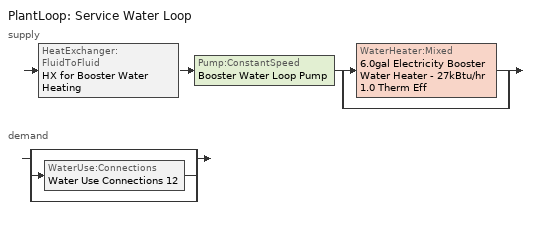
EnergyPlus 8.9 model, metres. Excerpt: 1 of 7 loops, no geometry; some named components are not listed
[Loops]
PlantLoop 'Service Water Loop'
 supply: HeatExchanger:FluidToFluid 'HX for Booster Water Heating' > Pump:ConstantSpeed 'Booster Water Loop Pump' > split
  | WaterHeater:Mixed '6.0gal Electricity Booster Water Heater - 27kBtu/hr 1.0 Therm Eff'
  | bypass
 demand: split
  | bypass
  | WaterUse:Connections 'Water Use Connections 12'
  | bypass
[Sizing:Plant]
Service Water Loop: Loop Type=Heating; Design Loop Exit Temperature {C}=82.2222; Loop Design Temperature Difference {deltaC}=5; Sizing Option=NonCoincident; Zone Timesteps in Averaging Window=1; Coincident Sizing Factor Mode=None
[Pump:ConstantSpeed]
Booster Water Loop Pump: Design Flow Rate {m3/s}=Autosize; Design Pump Head {Pa}=0; Design Power Consumption {W}=Autosize; Motor Efficiency=1; Fraction of Motor Inefficiencies to Fluid Stream=0; Pump Control Type=Intermittent; Design Power Sizing Method=PowerPerFlowPerPressure; Design Electric Power per Unit Flow Rate {W/(m3/s)}=348701.1; Design Shaft Power per Unit Flow Rate per Unit Head {W/((m3/s)-Pa)}=1.28205
[WaterHeater:Mixed]
6.0gal Electricity Booster Water Heater - 27kBtu/hr 1.0 Therm Eff: Tank Volume {m3}=0.0227125; Setpoint Temperature Schedule=Service Water Booster Temp - 180.00000000000006F; Deadband Temperature Difference {deltaC}=2; Maximum Temperature Limit {C}=82.2222; Heater Control Type=Cycle; Heater Maximum Capacity {W}=7999.96; Heater Ignition Minimum Flow Rate {m3/s}=0; Heater Ignition Delay {s}=0; Heater Fuel Type=Electricity; Heater Thermal Efficiency=1; Off Cycle Parasitic Fuel Consumption Rate {W}=0; Off Cycle Parasitic Fuel Type=Electricity; Off Cycle Parasitic Heat Fraction to Tank=0.8; On Cycle Parasitic Fuel Consumption Rate {W}=0; On Cycle Parasitic Fuel Type=Electricity; On Cycle Parasitic Heat Fraction to Tank=0; Ambient Temperature Indicator=Schedule; Ambient Temperature Schedule=Water Heater Ambient Temp Schedule - 70F 1; Off Cycle Loss Coefficient to Ambient Temperature {W/K}=0.527431; Off Cycle Loss Fraction to Zone=1; On Cycle Loss Coefficient to Ambient Temperature {W/K}=0.527431; On Cycle Loss Fraction to Zone=1; Use Side Effectiveness=1; Source Side Effectiveness=1; Use Side Design Flow Rate {m3/s}=Autosize; Source Side Design Flow Rate {m3/s}=Autosize; Indirect Water Heating Recovery Time {hr}=1.5; Source Side Flow Control Mode=IndirectHeatPrimarySetpoint
[PlantLoop]
Service Water Loop: Fluid Type=Water; Plant Equipment Operation Scheme=Service Water Loop Operation Schemes; Maximum Loop Temperature {C}=100; Minimum Loop Temperature {C}=0; Maximum Loop Flow Rate {m3/s}=Autosize; Minimum Loop Flow Rate {m3/s}=0; Plant Loop Volume {m3}=Autocalculate; Load Distribution Scheme=Optimal; Plant Loop Demand Calculation Scheme=SingleSetpoint
[PlantEquipmentOperationSchemes]
Service Water Loop Operation Schemes: Control Scheme 1=Service Water Loop Heating Operation Scheme; Control Scheme 1 Schedule=Always On Discrete
[WaterUse:Equipment]
Booster Water Fixture - 1.3300000000000003 gal/min at 27.901234567901326F: Peak Flow Rate {m3/s}=8.391e-05; Flow Rate Fraction Schedule=HotelLarge BLDG_SWH_SCH; Target Temperature Schedule=Schedule Ruleset 38
[WaterUse:Connections]
Water Use Connections 12: Water Use Equipment 1=Booster Water Fixture - 1.3300000000000003 gal/min at 27.901234567901326F
[Schedule:Day:Interval]
HotelLarge BLDG_SWH_SCH Default: No, 01:00, 0.25, 05:00, 0.2, 06:00, 0.3, 09:00, 0.5, 10:00, 0.55, 12:00, 0.5, 14:00, 0.4, 17:00, 0.3, 18:00, 0.4, 20:00, 0.5, 21:00, 0.4, 22:00, 0.5, 23:00, 0.4, 24:00, 0.2
HotelLarge BLDG_SWH_SCH SmrDsn|Wkdy Day; HotelLarge BLDG_SWH_SCH Summer Design Day: No, 01:00, 0.2, 04:00, 0.15, 05:00, 0.2, 06:00, 0.25, 07:00, 0.5, 08:00, 0.6, 09:00, 0.55, 10:00, 0.45, 11:00, 0.4, 12:00, 0.45, 13:00, 0.4, 14:00, 0.35, 17:00, 0.3, 18:00, 0.4, 19:00, 0.55, 20:00, 0.6, 21:00, 0.5, 22:00, 0.55, 23:00, 0.45, 24:00, 0.25
HotelLarge BLDG_SWH_SCH Winter Design Day; HotelLarge BLDG_SWH_SCH WntrDsn|Sat Day: No, 01:00, 0.2, 04:00, 0.15, 05:00, 0.2, 06:00, 0.25, 07:00, 0.4, 10:00, 0.5, 11:00, 0.45, 13:00, 0.5, 14:00, 0.45, 16:00, 0.4, 17:00, 0.35, 18:00, 0.4, 20:00, 0.55, 21:00, 0.5, 22:00, 0.55, 23:00, 0.4, 24:00, 0.3
Schedule Day 100: No, 24:00, -2.27709
Service Water Booster Temp - 180.00000000000006F Default: No, 24:00, 82.2222
Water Heater Ambient Temp Schedule - 70F Default 1: No, 24:00, 21.1111
[Schedule:Week:Daily]
Schedule:Week:Daily {0f8549b2-e5d5-4ee6-88a5-c48c651e08bf}: HotelLarge BLDG_SWH_SCH Default, HotelLarge BLDG_SWH_SCH SmrDsn|Wkdy Day, HotelLarge BLDG_SWH_SCH SmrDsn|Wkdy Day, HotelLarge BLDG_SWH_SCH SmrDsn|Wkdy Day, HotelLarge BLDG_SWH_SCH SmrDsn|Wkdy Day, HotelLarge BLDG_SWH_SCH SmrDsn|Wkdy Day, HotelLarge BLDG_SWH_SCH WntrDsn|Sat Day, HotelLarge BLDG_SWH_SCH Default, HotelLarge BLDG_SWH_SCH Summer Design Day, HotelLarge BLDG_SWH_SCH Winter Design Day, HotelLarge BLDG_SWH_SCH Default, HotelLarge BLDG_SWH_SCH Default
Schedule:Week:Daily {a910b717-19ab-4490-a70d-477990b299ba}: Schedule Day 100, Schedule Day 100, Schedule Day 100, Schedule Day 100, Schedule Day 100, Schedule Day 100, Schedule Day 100, Schedule Day 100, Schedule Day 100, Schedule Day 100, Schedule Day 100, Schedule Day 100
Schedule:Week:Daily {a8864d8e-6b6c-459e-966c-32827dd04cee}: Service Water Booster Temp - 180.00000000000006F Default, Service Water Booster Temp - 180.00000000000006F Default, Service Water Booster Temp - 180.00000000000006F Default, Service Water Booster Temp - 180.00000000000006F Default, Service Water Booster Temp - 180.00000000000006F Default, Service Water Booster Temp - 180.00000000000006F Default, Service Water Booster Temp - 180.00000000000006F Default, Service Water Booster Temp - 180.00000000000006F Default, Service Water Booster Temp - 180.00000000000006F Default, Service Water Booster Temp - 180.00000000000006F Default, Service Water Booster Temp - 180.00000000000006F Default, Service Water Booster Temp - 180.00000000000006F Default
Schedule:Week:Daily {f905c045-f274-44f1-9ac9-1502a72dda10}: Water Heater Ambient Temp Schedule - 70F Default 1, Water Heater Ambient Temp Schedule - 70F Default 1, Water Heater Ambient Temp Schedule - 70F Default 1, Water Heater Ambient Temp Schedule - 70F Default 1, Water Heater Ambient Temp Schedule - 70F Default 1, Water Heater Ambient Temp Schedule - 70F Default 1, Water Heater Ambient Temp Schedule - 70F Default 1, Water Heater Ambient Temp Schedule - 70F Default 1, Water Heater Ambient Temp Schedule - 70F Default 1, Water Heater Ambient Temp Schedule - 70F Default 1, Water Heater Ambient Temp Schedule - 70F Default 1, Water Heater Ambient Temp Schedule - 70F Default 1
[Schedule:Year]
HotelLarge BLDG_SWH_SCH: Schedule:Week:Daily {0f8549b2-e5d5-4ee6-88a5-c48c651e08bf}, 1, 1, 12, 31
Schedule Ruleset 38: Schedule:Week:Daily {a910b717-19ab-4490-a70d-477990b299ba}, 1, 1, 12, 31
Service Water Booster Temp - 180.00000000000006F: Schedule:Week:Daily {a8864d8e-6b6c-459e-966c-32827dd04cee}, 1, 1, 12, 31
Water Heater Ambient Temp Schedule - 70F 1: Schedule:Week:Daily {f905c045-f274-44f1-9ac9-1502a72dda10}, 1, 1, 12, 31
[Schedule:Constant]
Always On Discrete: OnOff, 1
